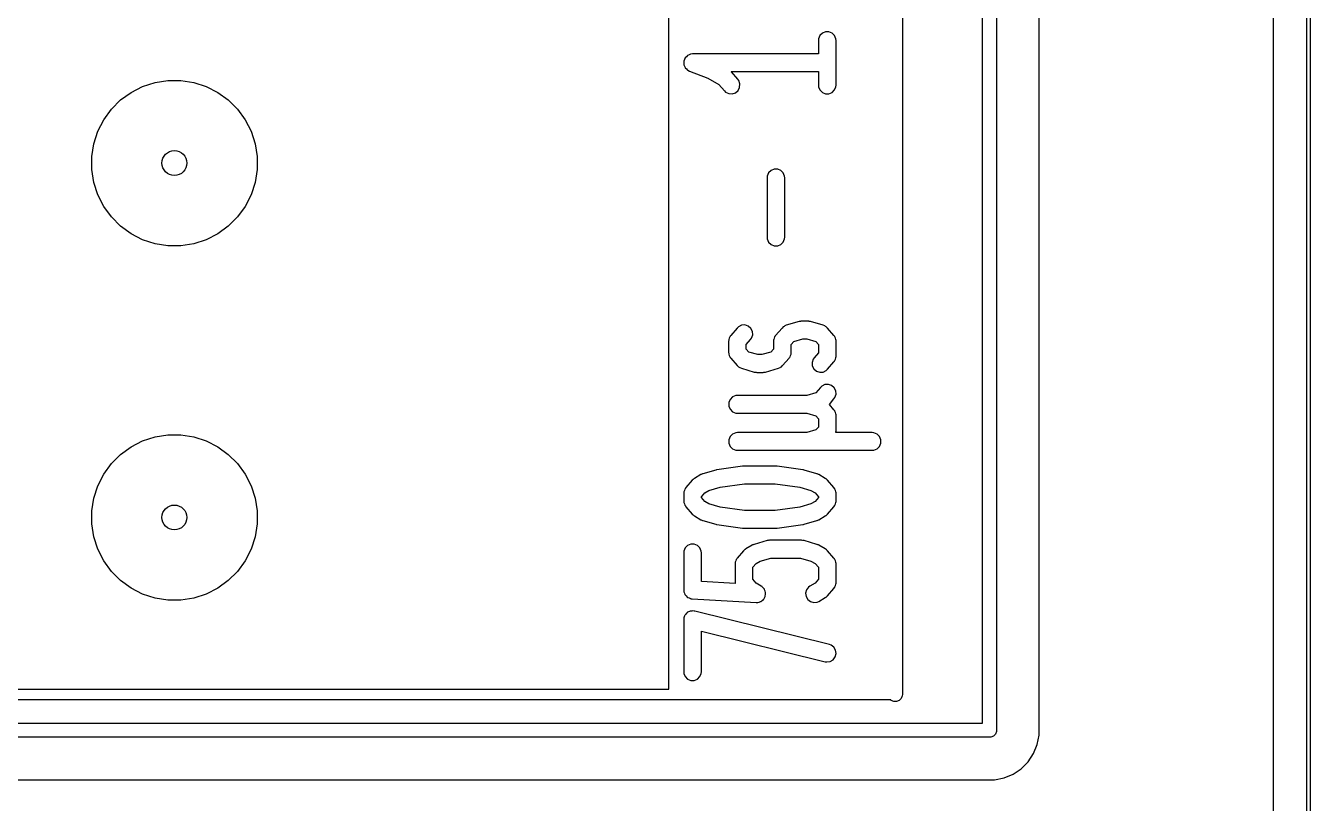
# Model space of a CAD drawing. Extents: x 70.6 to 149.6, y -117.6 to -52.5.
# Drawn here: x 131.49 to 149.61, y -72.58 to -61.61 of the extents above; entities that cross this region are included whole.
import ezdxf

# ---------------------------------------------------------------- set-up
doc = ezdxf.new("R2010")
doc.units = 0
doc.layers.add('BLACK', color=7, linetype='CONTINUOUS')

msp = doc.modelspace()

# ---------------------------------------------------------------- linework, layer by layer
at = {"layer": 'BLACK', "linetype": 'CONTINUOUS'}
for p, q in [((149.61334, -52.55117), (149.61334, -117.55117)), ((149.56334, -117.52617), (149.56334, -52.57617)), ((144.98834, -71.45117), (144.98834, -54.15117)), ((145.18834, -54.05117), (145.18834, -71.55117)), ((149.08784, -54.112388), (149.08784, -107.332459)), ((140.562497, -70.973457), (140.562497, -54.414165)), ((143.858046, -54.512591), (143.858046, -71.047975)), ((145.78884, -71.620163), (145.78884, -57.185389)), ((142.67601, -61.797319), (142.673608, -61.821705)), ((142.694674, -61.752259), (142.67601, -61.797319)), ((142.729162, -61.717771), (142.694674, -61.752259)), ((142.774222, -61.699107), (142.729162, -61.717771)), ((142.822994, -61.699107), (142.774222, -61.699107)), ((142.868054, -61.717771), (142.822994, -61.699107)), ((142.902542, -61.752259), (142.868054, -61.717771)), ((142.921206, -61.797319), (142.902542, -61.752259)), ((142.923608, -61.821705), (142.921206, -61.797319)), ((142.673608, -61.821705), (142.673608, -62.010991)), ((142.923608, -62.450277), (142.923608, -61.821705)), ((140.77601, -62.113153), (140.775453, -62.114597)), ((140.775453, -62.114597), (140.77601, -62.137476)), ((140.784772, -62.090449), (140.77601, -62.111605)), ((140.77601, -62.111605), (140.77601, -62.113153)), ((140.77601, -62.137476), (140.77601, -62.160377)), ((140.77601, -62.160377), (140.776602, -62.161807)), ((140.793014, -62.069096), (140.784772, -62.090449)), ((140.794081, -62.067974), (140.793014, -62.069096)), ((140.794674, -62.066545), (140.794081, -62.067974)), ((140.810853, -62.050365), (140.794674, -62.066545)), ((140.826651, -62.033779), (140.810853, -62.050365)), ((140.828067, -62.033151), (140.826651, -62.033779)), ((140.829162, -62.032057), (140.828067, -62.033151)), ((140.850308, -62.023298), (140.829162, -62.032057)), ((140.871244, -62.014023), (140.850308, -62.023298)), ((140.872791, -62.013985), (140.871244, -62.014023)), ((140.874222, -62.013393), (140.872791, -62.013985)), ((140.898608, -62.010991), (140.874222, -62.013393)), ((142.673608, -62.010991), (140.898608, -62.010991)), ((140.776602, -62.161807), (140.77664, -62.163355)), ((140.77664, -62.163355), (140.785915, -62.18429)), ((140.785915, -62.18429), (140.794674, -62.205437)), ((140.794674, -62.205437), (140.795768, -62.206531)), ((140.795768, -62.206531), (140.796396, -62.207948)), ((140.796396, -62.207948), (140.812982, -62.223745)), ((140.812982, -62.223745), (140.829162, -62.239925)), ((140.829162, -62.239925), (140.830591, -62.240517)), ((140.830591, -62.240517), (140.831713, -62.241585)), ((140.831713, -62.241585), (140.853598, -62.252606)), ((140.853598, -62.252606), (141.115886, -62.353839)), ((141.445592, -62.263813), (141.442624, -62.260991)), ((141.442624, -62.260991), (142.673608, -62.260991)), ((141.536068, -62.368575), (141.445592, -62.263813)), ((142.673608, -62.260991), (142.673608, -62.450277)), ((132.977017, -62.553581), (133.1406, -62.470231)), ((133.1406, -62.470231), (133.315209, -62.413497)), ((133.315209, -62.413497), (133.496543, -62.384777)), ((133.496543, -62.384777), (133.680137, -62.384777)), ((133.680137, -62.384777), (133.861471, -62.413497)), ((133.861471, -62.413497), (134.03608, -62.470231)), ((134.03608, -62.470231), (134.199663, -62.553581)), ((141.115886, -62.353839), (141.270143, -62.443146)), ((141.270143, -62.443146), (141.346862, -62.531979)), ((141.550189, -62.3886), (141.536068, -62.368575)), ((141.540053, -62.527123), (141.561956, -62.483545)), ((141.565516, -62.434902), (141.550189, -62.3886)), ((141.561956, -62.483545), (141.565516, -62.434902)), ((142.673608, -62.450277), (142.67601, -62.474663)), ((142.67601, -62.474663), (142.694674, -62.519723)), ((142.694674, -62.519723), (142.729162, -62.554211)), ((142.868054, -62.554211), (142.902542, -62.519723)), ((142.902542, -62.519723), (142.921206, -62.474663)), ((142.921206, -62.474663), (142.923608, -62.450277)), ((132.698665, -62.791316), (132.828486, -62.661495)), ((132.828486, -62.661495), (132.977017, -62.553581)), ((134.199663, -62.553581), (134.348194, -62.661495)), ((134.348194, -62.661495), (134.478015, -62.791316)), ((141.346862, -62.531979), (141.364619, -62.548865)), ((141.364619, -62.548865), (141.408196, -62.570768)), ((141.408196, -62.570768), (141.45684, -62.574328)), ((141.45684, -62.574328), (141.503141, -62.559001)), ((141.503141, -62.559001), (141.540053, -62.527123)), ((142.729162, -62.554211), (142.774222, -62.572875)), ((142.774222, -62.572875), (142.822994, -62.572875)), ((142.822994, -62.572875), (142.868054, -62.554211)), ((132.590751, -62.939847), (132.698665, -62.791316)), ((134.478015, -62.791316), (134.585929, -62.939847)), ((132.507401, -63.10343), (132.590751, -62.939847)), ((134.585929, -62.939847), (134.669279, -63.10343)), ((132.450667, -63.278039), (132.507401, -63.10343)), ((134.669279, -63.10343), (134.726013, -63.278039)), ((132.421947, -63.459373), (132.450667, -63.278039)), ((134.726013, -63.278039), (134.754733, -63.459373)), ((132.421947, -63.642967), (132.421947, -63.459373)), ((134.754733, -63.459373), (134.754733, -63.642967)), ((132.450667, -63.824301), (132.421947, -63.642967)), ((134.754733, -63.642967), (134.726013, -63.824301)), ((141.9522, -63.735415), (141.949798, -63.759801)), ((141.949798, -63.759801), (141.949798, -64.597896)), ((141.970864, -63.690355), (141.9522, -63.735415)), ((142.005352, -63.655867), (141.970864, -63.690355)), ((142.050412, -63.637203), (142.005352, -63.655867)), ((142.099184, -63.637203), (142.050412, -63.637203)), ((142.144244, -63.655867), (142.099184, -63.637203)), ((142.178732, -63.690355), (142.144244, -63.655867)), ((142.197396, -63.735415), (142.178732, -63.690355)), ((142.199798, -63.759801), (142.197396, -63.735415)), ((142.199798, -64.597896), (142.199798, -63.759801)), ((132.507401, -63.99891), (132.450667, -63.824301)), ((134.726013, -63.824301), (134.669279, -63.99891)), ((132.590751, -64.162493), (132.507401, -63.99891)), ((134.669279, -63.99891), (134.585929, -64.162493)), ((132.698665, -64.311024), (132.590751, -64.162493)), ((132.828486, -64.440845), (132.698665, -64.311024)), ((134.478015, -64.311024), (134.348194, -64.440845)), ((134.585929, -64.162493), (134.478015, -64.311024)), ((132.977017, -64.548759), (132.828486, -64.440845)), ((134.348194, -64.440845), (134.199663, -64.548759)), ((133.1406, -64.632109), (132.977017, -64.548759)), ((133.315209, -64.688843), (133.1406, -64.632109)), ((133.496543, -64.717563), (133.315209, -64.688843)), ((133.861471, -64.688843), (133.680137, -64.717563)), ((134.03608, -64.632109), (133.861471, -64.688843)), ((134.199663, -64.548759), (134.03608, -64.632109)), ((141.949798, -64.597896), (141.9522, -64.622282)), ((141.9522, -64.622282), (141.970864, -64.667342)), ((141.970864, -64.667342), (142.005352, -64.70183)), ((142.144244, -64.70183), (142.178732, -64.667342)), ((142.178732, -64.667342), (142.197396, -64.622282)), ((142.197396, -64.622282), (142.199798, -64.597896)), ((133.680137, -64.717563), (133.496543, -64.717563)), ((142.005352, -64.70183), (142.050412, -64.720494)), ((142.050412, -64.720494), (142.099184, -64.720494)), ((142.099184, -64.720494), (142.144244, -64.70183)), ((142.409685, -65.785911), (142.401946, -65.787348)), ((142.412317, -65.784821), (142.409685, -65.785911)), ((142.419217, -65.784141), (142.412317, -65.784821)), ((142.426038, -65.782875), (142.419217, -65.784141)), ((142.42887, -65.78319), (142.426038, -65.782875)), ((142.436703, -65.782419), (142.42887, -65.78319)), ((142.527179, -65.782419), (142.436703, -65.782419)), ((142.535011, -65.78319), (142.527179, -65.782419)), ((142.537844, -65.782875), (142.535011, -65.78319)), ((142.544664, -65.784141), (142.537844, -65.782875)), ((142.551565, -65.784821), (142.544664, -65.784141)), ((142.554196, -65.785911), (142.551565, -65.784821)), ((142.561936, -65.787348), (142.554196, -65.785911)), ((141.527814, -65.878098), (141.437338, -65.98286)), ((141.545571, -65.861212), (141.527814, -65.878098)), ((141.589148, -65.839309), (141.545571, -65.861212)), ((141.637792, -65.835749), (141.589148, -65.839309)), ((141.684093, -65.851076), (141.637792, -65.835749)), ((141.721005, -65.882954), (141.684093, -65.851076)), ((141.742908, -65.926532), (141.721005, -65.882954)), ((141.746468, -65.975175), (141.742908, -65.926532)), ((142.161149, -65.878097), (142.070671, -65.982859)), ((142.178906, -65.861211), (142.161149, -65.878097)), ((142.189221, -65.856025), (142.178906, -65.861211)), ((142.198237, -65.848818), (142.189221, -65.856025)), ((142.220994, -65.839729), (142.198237, -65.848818)), ((142.401946, -65.787348), (142.220994, -65.839729)), ((142.742889, -65.839729), (142.561936, -65.787348)), ((142.765646, -65.848817), (142.742889, -65.839729)), ((142.774664, -65.856027), (142.765646, -65.848817)), ((142.784978, -65.861212), (142.774664, -65.856027)), ((142.802735, -65.878098), (142.784978, -65.861212)), ((142.893211, -65.98286), (142.802735, -65.878098)), ((141.40813, -66.05248), (141.406941, -66.064562)), ((141.406941, -66.064562), (141.406941, -66.221705)), ((141.408694, -66.046755), (141.40789, -66.049187)), ((141.40789, -66.049187), (141.40813, -66.05248)), ((141.409343, -66.040176), (141.408694, -66.046755)), ((141.416961, -66.021781), (141.409343, -66.040176)), ((141.423217, -66.002886), (141.416961, -66.021781)), ((141.427026, -65.997483), (141.423217, -66.002886)), ((141.428007, -65.995116), (141.427026, -65.997483)), ((141.430343, -65.992779), (141.428007, -65.995116)), ((141.437338, -65.98286), (141.430343, -65.992779)), ((141.656941, -66.111067), (141.71702, -66.041502)), ((141.656941, -66.175199), (141.656941, -66.111067)), ((141.71702, -66.041502), (141.731141, -66.021477)), ((141.731141, -66.021477), (141.746468, -65.975175)), ((142.041463, -66.05248), (142.040274, -66.064562)), ((142.040274, -66.064562), (142.040274, -66.175199)), ((142.042027, -66.046755), (142.041223, -66.049187)), ((142.041223, -66.049187), (142.041463, -66.05248)), ((142.042676, -66.040176), (142.042027, -66.046755)), ((142.050293, -66.021784), (142.042676, -66.040176)), ((142.05655, -66.002885), (142.050293, -66.021784)), ((142.06036, -65.997481), (142.05655, -66.002885)), ((142.06134, -65.995116), (142.06036, -65.997481)), ((142.063673, -65.992782), (142.06134, -65.995116)), ((142.070671, -65.982859), (142.063673, -65.992782)), ((142.290274, -66.111068), (142.326121, -66.069561)), ((142.290274, -66.221705), (142.290274, -66.111068)), ((142.326121, -66.069561), (142.454433, -66.032419)), ((142.454433, -66.032419), (142.509449, -66.032419)), ((142.509449, -66.032419), (142.637762, -66.069562)), ((142.637762, -66.069562), (142.673608, -66.111067)), ((142.673608, -66.111067), (142.673608, -66.22758)), ((142.900206, -65.99278), (142.893211, -65.98286)), ((142.902542, -65.995116), (142.900206, -65.99278)), ((142.903522, -65.997482), (142.902542, -65.995116)), ((142.907332, -66.002885), (142.903522, -65.997482)), ((142.913588, -66.021784), (142.907332, -66.002885)), ((142.921206, -66.040176), (142.913588, -66.021784)), ((142.921854, -66.046755), (142.921206, -66.040176)), ((142.922659, -66.049187), (142.921854, -66.046755)), ((142.922417, -66.05248), (142.922659, -66.049187)), ((142.923608, -66.064562), (142.922417, -66.05248)), ((142.923608, -66.274086), (142.923608, -66.064562)), ((141.406941, -66.221705), (141.40813, -66.233786)), ((141.40813, -66.233786), (141.40789, -66.23708)), ((141.40789, -66.23708), (141.408694, -66.239511)), ((141.408694, -66.239511), (141.409343, -66.246091)), ((141.409343, -66.246091), (141.416961, -66.264485)), ((141.416961, -66.264485), (141.423217, -66.283381)), ((141.423217, -66.283381), (141.427026, -66.288783)), ((141.427026, -66.288783), (141.428007, -66.291151)), ((141.428007, -66.291151), (141.430343, -66.293487)), ((141.430343, -66.293487), (141.437338, -66.303407)), ((141.437338, -66.303407), (141.527814, -66.408169)), ((141.692786, -66.216704), (141.656941, -66.175199)), ((141.8211, -66.253848), (141.692786, -66.216704)), ((141.876116, -66.253848), (141.8211, -66.253848)), ((142.004428, -66.216704), (141.876116, -66.253848)), ((142.040274, -66.175199), (142.004428, -66.216704)), ((142.169401, -66.408169), (142.259877, -66.303407)), ((142.259877, -66.303407), (142.266872, -66.293486)), ((142.266872, -66.293486), (142.269208, -66.291151)), ((142.269208, -66.291151), (142.270188, -66.288784)), ((142.270188, -66.288784), (142.273998, -66.283382)), ((142.273998, -66.283382), (142.280254, -66.264482)), ((142.280254, -66.264482), (142.287872, -66.246091)), ((142.287872, -66.246091), (142.28852, -66.239511)), ((142.28852, -66.239511), (142.289325, -66.23708)), ((142.289083, -66.233786), (142.290274, -66.221705)), ((142.289325, -66.23708), (142.289083, -66.233786)), ((142.599408, -66.317172), (142.584081, -66.363473)), ((142.613529, -66.297146), (142.599408, -66.317172)), ((142.673608, -66.22758), (142.613529, -66.297146)), ((142.907332, -66.335763), (142.913588, -66.316863)), ((142.913588, -66.316863), (142.921206, -66.298472)), ((142.921206, -66.298472), (142.921854, -66.291892)), ((142.921854, -66.291892), (142.922659, -66.289461)), ((142.922417, -66.286167), (142.923608, -66.274086)), ((142.922659, -66.289461), (142.922417, -66.286167)), ((141.527814, -66.408169), (141.545571, -66.425055)), ((141.545571, -66.425055), (141.555883, -66.430238)), ((141.555883, -66.430238), (141.564903, -66.43745)), ((141.564903, -66.43745), (141.58766, -66.446538)), ((141.58766, -66.446538), (141.768613, -66.498919)), ((141.768613, -66.498919), (141.776352, -66.500355)), ((141.776352, -66.500355), (141.778984, -66.501446)), ((141.778984, -66.501446), (141.785884, -66.502125)), ((141.785884, -66.502125), (141.792705, -66.503392)), ((141.792705, -66.503392), (141.795537, -66.503076)), ((141.795537, -66.503076), (141.80337, -66.503848)), ((141.80337, -66.503848), (141.893846, -66.503848)), ((141.893846, -66.503848), (141.901678, -66.503076)), ((141.901678, -66.503076), (141.904511, -66.503392)), ((141.904511, -66.503392), (141.911331, -66.502125)), ((141.911331, -66.502125), (141.918232, -66.501446)), ((141.918232, -66.501446), (141.920863, -66.500355)), ((141.920863, -66.500355), (141.928603, -66.498919)), ((141.928603, -66.498919), (142.109555, -66.446538)), ((142.109555, -66.446538), (142.132312, -66.437449)), ((142.132312, -66.437449), (142.141327, -66.43024)), ((142.141327, -66.43024), (142.151644, -66.425055)), ((142.151644, -66.425055), (142.169401, -66.408169)), ((142.584081, -66.363473), (142.58764, -66.412117)), ((142.58764, -66.412117), (142.609544, -66.455694)), ((142.609544, -66.455694), (142.646456, -66.487572)), ((142.646456, -66.487572), (142.692757, -66.502899)), ((142.692757, -66.502899), (142.741401, -66.49934)), ((142.741401, -66.49934), (142.784978, -66.477436)), ((142.784978, -66.477436), (142.802735, -66.46055)), ((142.802735, -66.46055), (142.893211, -66.355788)), ((142.893211, -66.355788), (142.900206, -66.345867)), ((142.900206, -66.345867), (142.902542, -66.343532)), ((142.902542, -66.343532), (142.903522, -66.341165)), ((142.903522, -66.341165), (142.907332, -66.335763)), ((142.765339, -66.677404), (142.721762, -66.699307)), ((142.813983, -66.673844), (142.765339, -66.677404)), ((142.860284, -66.689171), (142.813983, -66.673844)), ((142.897196, -66.721049), (142.860284, -66.689171)), ((141.462495, -66.851104), (141.428007, -66.885592)), ((141.507555, -66.83244), (141.462495, -66.851104)), ((141.531941, -66.830038), (141.507555, -66.83244)), ((142.509449, -66.830038), (141.531941, -66.830038)), ((142.637762, -66.792894), (142.509449, -66.830038)), ((142.704005, -66.716193), (142.637762, -66.792894)), ((142.721762, -66.699307), (142.704005, -66.716193)), ((142.893211, -66.879597), (142.907332, -66.859572)), ((142.919099, -66.764627), (142.897196, -66.721049)), ((142.907332, -66.859572), (142.922659, -66.81327)), ((142.922659, -66.81327), (142.919099, -66.764627)), ((141.428007, -66.885592), (141.409343, -66.930652)), ((141.409343, -66.930652), (141.409343, -66.979424)), ((141.409343, -66.979424), (141.428007, -67.024484)), ((141.428007, -67.024484), (141.462495, -67.058972)), ((142.828057, -66.955038), (142.893211, -66.879597)), ((142.893211, -67.030479), (142.828057, -66.955038)), ((142.900206, -67.040399), (142.893211, -67.030479)), ((142.902542, -67.042735), (142.900206, -67.040399)), ((142.903522, -67.045101), (142.902542, -67.042735)), ((142.907332, -67.050504), (142.903522, -67.045101)), ((142.913588, -67.069403), (142.907332, -67.050504)), ((141.462495, -67.058972), (141.507555, -67.077636)), ((141.507555, -67.077636), (141.531941, -67.080038)), ((141.531941, -67.080038), (142.509449, -67.080038)), ((142.509449, -67.080038), (142.637762, -67.117181)), ((142.637762, -67.117181), (142.673608, -67.158686)), ((142.673608, -67.158686), (142.673608, -67.275199)), ((142.921206, -67.087795), (142.913588, -67.069403)), ((142.921854, -67.094374), (142.921206, -67.087795)), ((142.922659, -67.096806), (142.921854, -67.094374)), ((142.922417, -67.100099), (142.922659, -67.096806)), ((142.923608, -67.112181), (142.922417, -67.100099)), ((142.923608, -67.321705), (142.923608, -67.112181)), ((133.1406, -67.470231), (133.315209, -67.413497)), ((133.315209, -67.413497), (133.496543, -67.384777)), ((133.496543, -67.384777), (133.680137, -67.384777)), ((133.680137, -67.384777), (133.861471, -67.413497)), ((133.861471, -67.413497), (134.03608, -67.470231)), ((141.428007, -67.409402), (141.409343, -67.454462)), ((141.462495, -67.374914), (141.428007, -67.409402)), ((141.507555, -67.35625), (141.462495, -67.374914)), ((141.531941, -67.353848), (141.507555, -67.35625)), ((142.509449, -67.353848), (141.531941, -67.353848)), ((142.637762, -67.316704), (142.509449, -67.353848)), ((142.673608, -67.275199), (142.637762, -67.316704)), ((142.917993, -67.353848), (142.921206, -67.346091)), ((143.431941, -67.353848), (142.917993, -67.353848)), ((142.921206, -67.346091), (142.921854, -67.339511)), ((142.921854, -67.339511), (142.922659, -67.33708)), ((142.922417, -67.333786), (142.923608, -67.321705)), ((142.922659, -67.33708), (142.922417, -67.333786)), ((143.456327, -67.35625), (143.431941, -67.353848)), ((143.501387, -67.374914), (143.456327, -67.35625)), ((143.535875, -67.409402), (143.501387, -67.374914)), ((143.554539, -67.454462), (143.535875, -67.409402)), ((132.828486, -67.661495), (132.977017, -67.553581)), ((132.977017, -67.553581), (133.1406, -67.470231)), ((134.03608, -67.470231), (134.199663, -67.553581)), ((134.199663, -67.553581), (134.348194, -67.661495)), ((141.409343, -67.454462), (141.409343, -67.503234)), ((141.409343, -67.503234), (141.428007, -67.548294)), ((141.428007, -67.548294), (141.462495, -67.582782)), ((141.462495, -67.582782), (141.507555, -67.601446)), ((143.456327, -67.601446), (143.501387, -67.582782)), ((143.501387, -67.582782), (143.535875, -67.548294)), ((143.535875, -67.548294), (143.554539, -67.503234)), ((143.554539, -67.503234), (143.554539, -67.454462)), ((132.698665, -67.791316), (132.828486, -67.661495)), ((134.348194, -67.661495), (134.478015, -67.791316)), ((141.507555, -67.601446), (141.531941, -67.603848)), ((141.531941, -67.603848), (143.431941, -67.603848)), ((143.431941, -67.603848), (143.456327, -67.601446)), ((132.507401, -68.10343), (132.590751, -67.939847)), ((132.590751, -67.939847), (132.698665, -67.791316)), ((134.478015, -67.791316), (134.585929, -67.939847)), ((134.585929, -67.939847), (134.669279, -68.10343)), ((141.01693, -67.94686), (140.926454, -67.999241)), ((141.020658, -67.945165), (141.01693, -67.94686)), ((141.022046, -67.944056), (141.020658, -67.945165)), ((141.030722, -67.94059), (141.022046, -67.944056)), ((141.039238, -67.93672), (141.030722, -67.94059)), ((141.041, -67.936485), (141.039238, -67.93672)), ((141.044803, -67.934967), (141.041, -67.936485)), ((141.225755, -67.882586), (141.044803, -67.934967)), ((141.234233, -67.881011), (141.225755, -67.882586)), ((141.242606, -67.878946), (141.234233, -67.881011)), ((141.604511, -67.826565), (141.242606, -67.878946)), ((141.613483, -67.826155), (141.604511, -67.826565)), ((141.622417, -67.825276), (141.613483, -67.826155)), ((142.074798, -67.825276), (141.622417, -67.825276)), ((142.083731, -67.826155), (142.074798, -67.825276)), ((142.092704, -67.826565), (142.083731, -67.826155)), ((142.454608, -67.878946), (142.092704, -67.826565)), ((142.462978, -67.881011), (142.454608, -67.878946)), ((142.47146, -67.882586), (142.462978, -67.881011)), ((142.652412, -67.934967), (142.47146, -67.882586)), ((142.656215, -67.936486), (142.652412, -67.934967)), ((142.657976, -67.93672), (142.656215, -67.936486)), ((142.66649, -67.940589), (142.657976, -67.93672)), ((142.675169, -67.944056), (142.66649, -67.940589)), ((142.676555, -67.945164), (142.675169, -67.944056)), ((142.680284, -67.946859), (142.676555, -67.945164)), ((142.770761, -67.999241), (142.680284, -67.946859)), ((132.450667, -68.278039), (132.507401, -68.10343)), ((134.669279, -68.10343), (134.726013, -68.278039)), ((140.79701, -68.140398), (140.794674, -68.142735)), ((140.804005, -68.130479), (140.79701, -68.140398)), ((140.894481, -68.025717), (140.804005, -68.130479)), ((140.904589, -68.016103), (140.894481, -68.025717)), ((140.906554, -68.013538), (140.904589, -68.016103)), ((140.909556, -68.01138), (140.906554, -68.013538)), ((140.912238, -68.008831), (140.909556, -68.01138)), ((140.915126, -68.007379), (140.912238, -68.008831)), ((140.926454, -67.999241), (140.915126, -68.007379)), ((141.128978, -68.170864), (141.28697, -68.12513)), ((141.28697, -68.12513), (141.631416, -68.075276)), ((141.631416, -68.075276), (142.065798, -68.075276)), ((142.065798, -68.075276), (142.410244, -68.12513)), ((142.410244, -68.12513), (142.568235, -68.170864)), ((142.78209, -68.007379), (142.770761, -67.999241)), ((142.784978, -68.008831), (142.78209, -68.007379)), ((142.787655, -68.011377), (142.784978, -68.008831)), ((142.790662, -68.013537), (142.787655, -68.011377)), ((142.792628, -68.016106), (142.790662, -68.013537)), ((142.802735, -68.025717), (142.792628, -68.016106)), ((142.893211, -68.130479), (142.802735, -68.025717)), ((142.900206, -68.140399), (142.893211, -68.130479)), ((142.902542, -68.142735), (142.900206, -68.140399)), ((132.421947, -68.459373), (132.450667, -68.278039)), ((134.726013, -68.278039), (134.754733, -68.459373)), ((140.774797, -68.200099), (140.773608, -68.212181)), ((140.773608, -68.212181), (140.773608, -68.316943)), ((140.773608, -68.316943), (140.774797, -68.329024)), ((140.775361, -68.194374), (140.774557, -68.196806)), ((140.774557, -68.196806), (140.774797, -68.200099)), ((140.77601, -68.187795), (140.775361, -68.194374)), ((140.783628, -68.1694), (140.77601, -68.187795)), ((140.789884, -68.150505), (140.783628, -68.1694)), ((140.793693, -68.145102), (140.789884, -68.150505)), ((140.794674, -68.142735), (140.793693, -68.145102)), ((141.023608, -68.258686), (141.069928, -68.205051)), ((141.023608, -68.270437), (141.023608, -68.258686)), ((141.069928, -68.324072), (141.023608, -68.270437)), ((141.069928, -68.205051), (141.128978, -68.170864)), ((142.568235, -68.170864), (142.627288, -68.205052)), ((142.627288, -68.205052), (142.673608, -68.258686)), ((142.673608, -68.270437), (142.627288, -68.324071)), ((142.673608, -68.258686), (142.673608, -68.270437)), ((142.903522, -68.145101), (142.902542, -68.142735)), ((142.907332, -68.150504), (142.903522, -68.145101)), ((142.913588, -68.169403), (142.907332, -68.150504)), ((142.921206, -68.187795), (142.913588, -68.169403)), ((142.921854, -68.194374), (142.921206, -68.187795)), ((142.922659, -68.196806), (142.921854, -68.194374)), ((142.922417, -68.200099), (142.922659, -68.196806)), ((142.923608, -68.212181), (142.922417, -68.200099)), ((142.922417, -68.329024), (142.923608, -68.316943)), ((142.923608, -68.316943), (142.923608, -68.212181)), ((132.421947, -68.642967), (132.421947, -68.459373)), ((134.754733, -68.459373), (134.754733, -68.642967)), ((140.774797, -68.329024), (140.774557, -68.332318)), ((140.774557, -68.332318), (140.775361, -68.334749)), ((140.775361, -68.334749), (140.77601, -68.341329)), ((140.77601, -68.341329), (140.783628, -68.359723)), ((140.783628, -68.359723), (140.789884, -68.378619)), ((140.789884, -68.378619), (140.793693, -68.384021)), ((140.793693, -68.384021), (140.794674, -68.386389)), ((140.794674, -68.386389), (140.79701, -68.388725)), ((140.79701, -68.388725), (140.804005, -68.398645)), ((140.804005, -68.398645), (140.894481, -68.503407)), ((140.894481, -68.503407), (140.904589, -68.51302)), ((141.128978, -68.358259), (141.069928, -68.324072)), ((141.28697, -68.403993), (141.128978, -68.358259)), ((141.631416, -68.453848), (141.28697, -68.403993)), ((142.065798, -68.453848), (141.631416, -68.453848)), ((142.410244, -68.403993), (142.065798, -68.453848)), ((142.568235, -68.358259), (142.410244, -68.403993)), ((142.627288, -68.324071), (142.568235, -68.358259)), ((142.792628, -68.513017), (142.802735, -68.503407)), ((142.802735, -68.503407), (142.893211, -68.398645)), ((142.893211, -68.398645), (142.900206, -68.388724)), ((142.900206, -68.388724), (142.902542, -68.386389)), ((142.902542, -68.386389), (142.903522, -68.384022)), ((142.903522, -68.384022), (142.907332, -68.37862)), ((142.907332, -68.37862), (142.913588, -68.35972)), ((142.913588, -68.35972), (142.921206, -68.341329)), ((142.921206, -68.341329), (142.921854, -68.334749)), ((142.921854, -68.334749), (142.922659, -68.332318)), ((142.922659, -68.332318), (142.922417, -68.329024)), ((132.450667, -68.824301), (132.421947, -68.642967)), ((134.754733, -68.642967), (134.726013, -68.824301)), ((140.904589, -68.51302), (140.906554, -68.515586)), ((140.906554, -68.515586), (140.909556, -68.517743)), ((140.909556, -68.517743), (140.912238, -68.520293)), ((140.912238, -68.520293), (140.915126, -68.521744)), ((140.915126, -68.521744), (140.926454, -68.529883)), ((140.926454, -68.529883), (141.01693, -68.582264)), ((141.01693, -68.582264), (141.020658, -68.583958)), ((141.020658, -68.583958), (141.022046, -68.585068)), ((141.022046, -68.585068), (141.030722, -68.588533)), ((141.030722, -68.588533), (141.039238, -68.592404)), ((141.039238, -68.592404), (141.041, -68.592638)), ((141.041, -68.592638), (141.044803, -68.594157)), ((141.044803, -68.594157), (141.225755, -68.646538)), ((141.225755, -68.646538), (141.234233, -68.648112)), ((141.234233, -68.648112), (141.242606, -68.650178)), ((141.242606, -68.650178), (141.604511, -68.702559)), ((142.092704, -68.702559), (142.454608, -68.650178)), ((142.454608, -68.650178), (142.462978, -68.648112)), ((142.462978, -68.648112), (142.47146, -68.646538)), ((142.47146, -68.646538), (142.652412, -68.594157)), ((142.652412, -68.594157), (142.656215, -68.592637)), ((142.656215, -68.592637), (142.657976, -68.592404)), ((142.657976, -68.592404), (142.66649, -68.588534)), ((142.66649, -68.588534), (142.675169, -68.585068)), ((142.675169, -68.585068), (142.676555, -68.583959)), ((142.676555, -68.583959), (142.680284, -68.582265)), ((142.680284, -68.582265), (142.770761, -68.529883)), ((142.770761, -68.529883), (142.78209, -68.521744)), ((142.78209, -68.521744), (142.784978, -68.520293)), ((142.784978, -68.520293), (142.787655, -68.517746)), ((142.787655, -68.517746), (142.790662, -68.515587)), ((142.790662, -68.515587), (142.792628, -68.513017)), ((132.507401, -68.99891), (132.450667, -68.824301)), ((134.726013, -68.824301), (134.669279, -68.99891)), ((141.604511, -68.702559), (141.613483, -68.702968)), ((141.613483, -68.702968), (141.622417, -68.703848)), ((141.622417, -68.703848), (142.074798, -68.703848)), ((142.074798, -68.703848), (142.083731, -68.702968)), ((142.083731, -68.702968), (142.092704, -68.702559)), ((132.590751, -69.162493), (132.507401, -68.99891)), ((134.669279, -68.99891), (134.585929, -69.162493)), ((140.77601, -69.02589), (140.773608, -69.050276)), ((140.794674, -68.98083), (140.77601, -69.02589)), ((140.829162, -68.946342), (140.794674, -68.98083)), ((140.874222, -68.927678), (140.829162, -68.946342)), ((140.922994, -68.927678), (140.874222, -68.927678)), ((140.968054, -68.946342), (140.922994, -68.927678)), ((141.002542, -68.98083), (140.968054, -68.946342)), ((141.021206, -69.02589), (141.002542, -68.98083)), ((141.023608, -69.050276), (141.021206, -69.02589)), ((141.61829, -69.020955), (141.527814, -69.125717)), ((141.628396, -69.011344), (141.61829, -69.020955)), ((141.630363, -69.008775), (141.628396, -69.011344)), ((141.633369, -69.006614), (141.630363, -69.008775)), ((141.636047, -69.004069), (141.633369, -69.006614)), ((141.638932, -69.002618), (141.636047, -69.004069)), ((141.650264, -68.994478), (141.638932, -69.002618)), ((141.740741, -68.942097), (141.650264, -68.994478)), ((141.744469, -68.940402), (141.740741, -68.942097)), ((141.745856, -68.939294), (141.744469, -68.940402)), ((141.754534, -68.935827), (141.745856, -68.939294)), ((141.763049, -68.931958), (141.754534, -68.935827)), ((141.764809, -68.931724), (141.763049, -68.931958)), ((141.768613, -68.930205), (141.764809, -68.931724)), ((141.949565, -68.877824), (141.768613, -68.930205)), ((141.957304, -68.876387), (141.949565, -68.877824)), ((141.959936, -68.875297), (141.957304, -68.876387)), ((141.966836, -68.874617), (141.959936, -68.875297)), ((141.973657, -68.873351), (141.966836, -68.874617)), ((141.976489, -68.873666), (141.973657, -68.873351)), ((141.984322, -68.872895), (141.976489, -68.873666)), ((142.436703, -68.872895), (141.984322, -68.872895)), ((142.444535, -68.873666), (142.436703, -68.872895)), ((142.447368, -68.873351), (142.444535, -68.873666)), ((142.454188, -68.874617), (142.447368, -68.873351)), ((142.461089, -68.875297), (142.454188, -68.874617)), ((142.46372, -68.876387), (142.461089, -68.875297)), ((142.47146, -68.877824), (142.46372, -68.876387)), ((142.652412, -68.930205), (142.47146, -68.877824)), ((142.656215, -68.931724), (142.652412, -68.930205)), ((142.657976, -68.931958), (142.656215, -68.931724)), ((142.66649, -68.935827), (142.657976, -68.931958)), ((142.675169, -68.939294), (142.66649, -68.935827)), ((142.676555, -68.940402), (142.675169, -68.939294)), ((142.680284, -68.942097), (142.676555, -68.940402)), ((142.770761, -68.994479), (142.680284, -68.942097)), ((142.78209, -69.002617), (142.770761, -68.994479)), ((142.784978, -69.004069), (142.78209, -69.002617)), ((142.787655, -69.006615), (142.784978, -69.004069)), ((142.790662, -69.008775), (142.787655, -69.006615)), ((142.792628, -69.011344), (142.790662, -69.008775)), ((142.802735, -69.020955), (142.792628, -69.011344)), ((142.893211, -69.125717), (142.802735, -69.020955)), ((132.698665, -69.311024), (132.590751, -69.162493)), ((134.585929, -69.162493), (134.478015, -69.311024)), ((140.773608, -69.050276), (140.773608, -69.574086)), ((141.023608, -69.456113), (141.023608, -69.050276)), ((141.498606, -69.195337), (141.497417, -69.207419)), ((141.497417, -69.207419), (141.497417, -69.469324)), ((141.49917, -69.189612), (141.498366, -69.192044)), ((141.498366, -69.192044), (141.498606, -69.195337)), ((141.499819, -69.183033), (141.49917, -69.189612)), ((141.507437, -69.164638), (141.499819, -69.183033)), ((141.513693, -69.145743), (141.507437, -69.164638)), ((141.517502, -69.14034), (141.513693, -69.145743)), ((141.518483, -69.137973), (141.517502, -69.14034)), ((141.520819, -69.135636), (141.518483, -69.137973)), ((141.527814, -69.125717), (141.520819, -69.135636)), ((141.747417, -69.253924), (141.793737, -69.20029)), ((141.793737, -69.20029), (141.852786, -69.166103)), ((141.852786, -69.166103), (142.002052, -69.122895)), ((142.002052, -69.122895), (142.418973, -69.122895)), ((142.418973, -69.122895), (142.568235, -69.166102)), ((142.568235, -69.166102), (142.627288, -69.20029)), ((142.627288, -69.20029), (142.673608, -69.253924)), ((142.900206, -69.135637), (142.893211, -69.125717)), ((142.902542, -69.137973), (142.900206, -69.135637)), ((142.903522, -69.140339), (142.902542, -69.137973)), ((142.907332, -69.145742), (142.903522, -69.140339)), ((142.913588, -69.164641), (142.907332, -69.145742)), ((142.921206, -69.183033), (142.913588, -69.164641)), ((142.921854, -69.189612), (142.921206, -69.183033)), ((142.922659, -69.192044), (142.921854, -69.189612)), ((142.922417, -69.195337), (142.922659, -69.192044)), ((142.923608, -69.207419), (142.922417, -69.195337)), ((142.923608, -69.469324), (142.923608, -69.207419)), ((132.828486, -69.440845), (132.698665, -69.311024)), ((134.478015, -69.311024), (134.348194, -69.440845)), ((141.747417, -69.422818), (141.747417, -69.253924)), ((142.673608, -69.253924), (142.673608, -69.422818)), ((132.977017, -69.548759), (132.828486, -69.440845)), ((133.1406, -69.632109), (132.977017, -69.548759)), ((134.199663, -69.548759), (134.03608, -69.632109)), ((134.348194, -69.440845), (134.199663, -69.548759)), ((140.773608, -69.574086), (140.774991, -69.588128)), ((140.774991, -69.588128), (140.774805, -69.591345)), ((140.774805, -69.591345), (140.775506, -69.593361)), ((141.498446, -69.483604), (141.023608, -69.456113)), ((141.497417, -69.469324), (141.498606, -69.481405)), ((141.498606, -69.481405), (141.498446, -69.483604)), ((141.793737, -69.476452), (141.747417, -69.422818)), ((141.865999, -69.518289), (141.793737, -69.476452)), ((141.875737, -69.525284), (141.865999, -69.518289)), ((141.878707, -69.526721), (141.875737, -69.525284)), ((141.880429, -69.528655), (141.878707, -69.526721)), ((141.8859, -69.532585), (141.880429, -69.528655)), ((141.897956, -69.548336), (141.8859, -69.532585)), ((141.911144, -69.563144), (141.897956, -69.548336)), ((141.912688, -69.567581), (141.911144, -69.563144)), ((141.915545, -69.571314), (141.912688, -69.567581)), ((141.920656, -69.590483), (141.915545, -69.571314)), ((141.927172, -69.609208), (141.920656, -69.590483)), ((142.50548, -69.571314), (142.492913, -69.618441)), ((142.535125, -69.532585), (142.50548, -69.571314)), ((142.555026, -69.518288), (142.535125, -69.532585)), ((142.627288, -69.476452), (142.555026, -69.518288)), ((142.673608, -69.422818), (142.627288, -69.476452)), ((142.802735, -69.655788), (142.893211, -69.551026)), ((142.893211, -69.551026), (142.900206, -69.541105)), ((142.900206, -69.541105), (142.902542, -69.53877)), ((142.902542, -69.53877), (142.903522, -69.536403)), ((142.903522, -69.536403), (142.907332, -69.531001)), ((142.907332, -69.531001), (142.913588, -69.512101)), ((142.913588, -69.512101), (142.921206, -69.49371)), ((142.921206, -69.49371), (142.921854, -69.48713)), ((142.921854, -69.48713), (142.922659, -69.484699)), ((142.922417, -69.481405), (142.923608, -69.469324)), ((142.922659, -69.484699), (142.922417, -69.481405)), ((133.315209, -69.688843), (133.1406, -69.632109)), ((133.496543, -69.717563), (133.315209, -69.688843)), ((133.680137, -69.717563), (133.496543, -69.717563)), ((133.861471, -69.688843), (133.680137, -69.717563)), ((134.03608, -69.632109), (133.861471, -69.688843)), ((140.775506, -69.593361), (140.77601, -69.598472)), ((140.77601, -69.598472), (140.783983, -69.617722)), ((140.783983, -69.617722), (140.790834, -69.637409)), ((140.790834, -69.637409), (140.793271, -69.640146)), ((140.793271, -69.640146), (140.794674, -69.643532)), ((140.794674, -69.643532), (140.809412, -69.65827)), ((140.809412, -69.65827), (140.823271, -69.673832)), ((140.823271, -69.673832), (140.826569, -69.675427)), ((140.826569, -69.675427), (140.829162, -69.67802)), ((140.829162, -69.67802), (140.848416, -69.685995)), ((140.848416, -69.685995), (140.867177, -69.69507)), ((140.867177, -69.69507), (140.872252, -69.695868)), ((140.872252, -69.695868), (140.874222, -69.696684)), ((140.874222, -69.696684), (140.877439, -69.696684)), ((140.877439, -69.696684), (140.891383, -69.698877)), ((140.891383, -69.698877), (141.796145, -69.751258)), ((141.796145, -69.751258), (141.808126, -69.750774)), ((141.808126, -69.750774), (141.811396, -69.751209)), ((141.811396, -69.751209), (141.813898, -69.750541)), ((141.813898, -69.750541), (141.820629, -69.75027)), ((141.820629, -69.75027), (141.83936, -69.743751)), ((141.83936, -69.743751), (141.858523, -69.738642)), ((141.858523, -69.738642), (141.862255, -69.735785)), ((141.862255, -69.735785), (141.866693, -69.734241)), ((141.866693, -69.734241), (141.8815, -69.721053)), ((141.8815, -69.721053), (141.897252, -69.708997)), ((141.897252, -69.708997), (141.899607, -69.704928)), ((141.899607, -69.704928), (141.903116, -69.701804)), ((141.903116, -69.701804), (141.911751, -69.683951)), ((141.911751, -69.683951), (141.921688, -69.666788)), ((141.921688, -69.666788), (141.922306, -69.662129)), ((141.922306, -69.662129), (141.924354, -69.657898)), ((141.924354, -69.657898), (141.925499, -69.6381)), ((141.925499, -69.6381), (141.928112, -69.618441)), ((141.9269, -69.613898), (141.927172, -69.609208)), ((141.928112, -69.618441), (141.9269, -69.613898)), ((142.492913, -69.618441), (142.499337, -69.666788)), ((142.499337, -69.666788), (142.523773, -69.708997)), ((142.523773, -69.708997), (142.562502, -69.738642)), ((142.562502, -69.738642), (142.609629, -69.751209)), ((142.609629, -69.751209), (142.657976, -69.744785)), ((142.657976, -69.744785), (142.680284, -69.734646)), ((142.680284, -69.734646), (142.770761, -69.682264)), ((142.770761, -69.682264), (142.78209, -69.674125)), ((142.78209, -69.674125), (142.784978, -69.672674)), ((142.784978, -69.672674), (142.787655, -69.670127)), ((142.787655, -69.670127), (142.790662, -69.667968)), ((142.790662, -69.667968), (142.792628, -69.665398)), ((142.792628, -69.665398), (142.802735, -69.655788)), ((140.785491, -69.939941), (140.781829, -69.954697)), ((140.791074, -69.932377), (140.785491, -69.939941)), ((140.794674, -69.923687), (140.791074, -69.932377)), ((140.805428, -69.912932), (140.794674, -69.923687)), ((140.814457, -69.900702), (140.805428, -69.912932)), ((140.82251, -69.89585), (140.814457, -69.900702)), ((140.829162, -69.889199), (140.82251, -69.89585)), ((140.843211, -69.883379), (140.829162, -69.889199)), ((140.856235, -69.875534), (140.843211, -69.883379)), ((140.865534, -69.874133), (140.856235, -69.875534)), ((140.874222, -69.870535), (140.865534, -69.874133)), ((140.889426, -69.870535), (140.874222, -69.870535)), ((140.904464, -69.86827), (140.889426, -69.870535)), ((140.919969, -69.870535), (140.904464, -69.86827)), ((140.922994, -69.870535), (140.919969, -69.870535)), ((140.924642, -69.871217), (140.922994, -69.870535)), ((140.92871, -69.871812), (140.924642, -69.871217)), ((142.82871, -70.343241), (140.92871, -69.871812)), ((140.77401, -69.989042), (140.773608, -69.993133)), ((140.773608, -69.993133), (140.773608, -70.726467)), ((140.774474, -69.984337), (140.773745, -69.987277)), ((140.773745, -69.987277), (140.77401, -69.989042)), ((140.77601, -69.968747), (140.774474, -69.984337)), ((140.781829, -69.954697), (140.77601, -69.968747)), ((141.023608, -70.726467), (141.023608, -70.152937)), ((141.023608, -70.152937), (142.768506, -70.585883)), ((142.8518, -70.351445), (142.82871, -70.343241)), ((142.891039, -70.380411), (142.8518, -70.351445)), ((142.916207, -70.422189), (142.891039, -70.380411)), ((142.911725, -70.517754), (142.92347, -70.470417)), ((142.92347, -70.470417), (142.916207, -70.422189)), ((142.768506, -70.585883), (142.792752, -70.589425)), ((142.792752, -70.589425), (142.840981, -70.582161)), ((142.840981, -70.582161), (142.882759, -70.556993)), ((142.882759, -70.556993), (142.911725, -70.517754)), ((140.773608, -70.726467), (140.77601, -70.750853)), ((140.77601, -70.750853), (140.794674, -70.795913)), ((140.794674, -70.795913), (140.829162, -70.830401)), ((140.829162, -70.830401), (140.874222, -70.849065)), ((140.874222, -70.849065), (140.922994, -70.849065)), ((140.922994, -70.849065), (140.968054, -70.830401)), ((140.968054, -70.830401), (141.002542, -70.795913)), ((141.002542, -70.795913), (141.021206, -70.750853)), ((141.021206, -70.750853), (141.023608, -70.726467)), ((122.66334, -70.976158), (140.562497, -70.973457)), ((143.694351, -71.122984), (122.588351, -71.12617)), ((143.702489, -71.131122), (143.694351, -71.122984)), ((143.738537, -71.146054), (143.702489, -71.131122)), ((143.777555, -71.146054), (143.738537, -71.146054)), ((143.813603, -71.131122), (143.777555, -71.146054)), ((143.841193, -71.103532), (143.813603, -71.131122)), ((143.856125, -71.067484), (143.841193, -71.103532)), ((143.858046, -71.047975), (143.856125, -71.067484)), ((118.18834, -71.45117), (135.08834, -71.45117)), ((135.08834, -71.45117), (144.98834, -71.45117)), ((145.186419, -71.570679), (145.171487, -71.606727)), ((145.18834, -71.55117), (145.186419, -71.570679)), ((135.08834, -71.65117), (118.08834, -71.65117)), ((145.08834, -71.65117), (135.08834, -71.65117)), ((145.107849, -71.649249), (145.08834, -71.65117)), ((145.143897, -71.634317), (145.107849, -71.649249)), ((145.171487, -71.606727), (145.143897, -71.634317)), ((145.709115, -71.882981), (145.76192, -71.755498)), ((145.76192, -71.755498), (145.78884, -71.620163)), ((145.632454, -71.997712), (145.709115, -71.882981)), ((145.420151, -72.171945), (145.534882, -72.095284)), ((145.534882, -72.095284), (145.632454, -71.997712)), ((118.019347, -72.25167), (145.157333, -72.25167)), ((145.157333, -72.25167), (145.292668, -72.22475)), ((145.292668, -72.22475), (145.420151, -72.171945))]:
    msp.add_line(p, q, dxfattribs=at)
at = {"layer": 'BLACK'}
for centre in [(133.58834, -63.55117), (133.58834, -63.55117), (133.58834, -68.55117), (133.58834, -68.55117)]:
    msp.add_circle(centre, 0.175, dxfattribs=at)
at = {"layer": 'WHITE'}
for centre in [(133.58834, -63.55117), (133.58834, -68.55117)]:
    msp.add_circle(centre, 0.175, dxfattribs=at)

doc.saveas('drawing.dxf')
